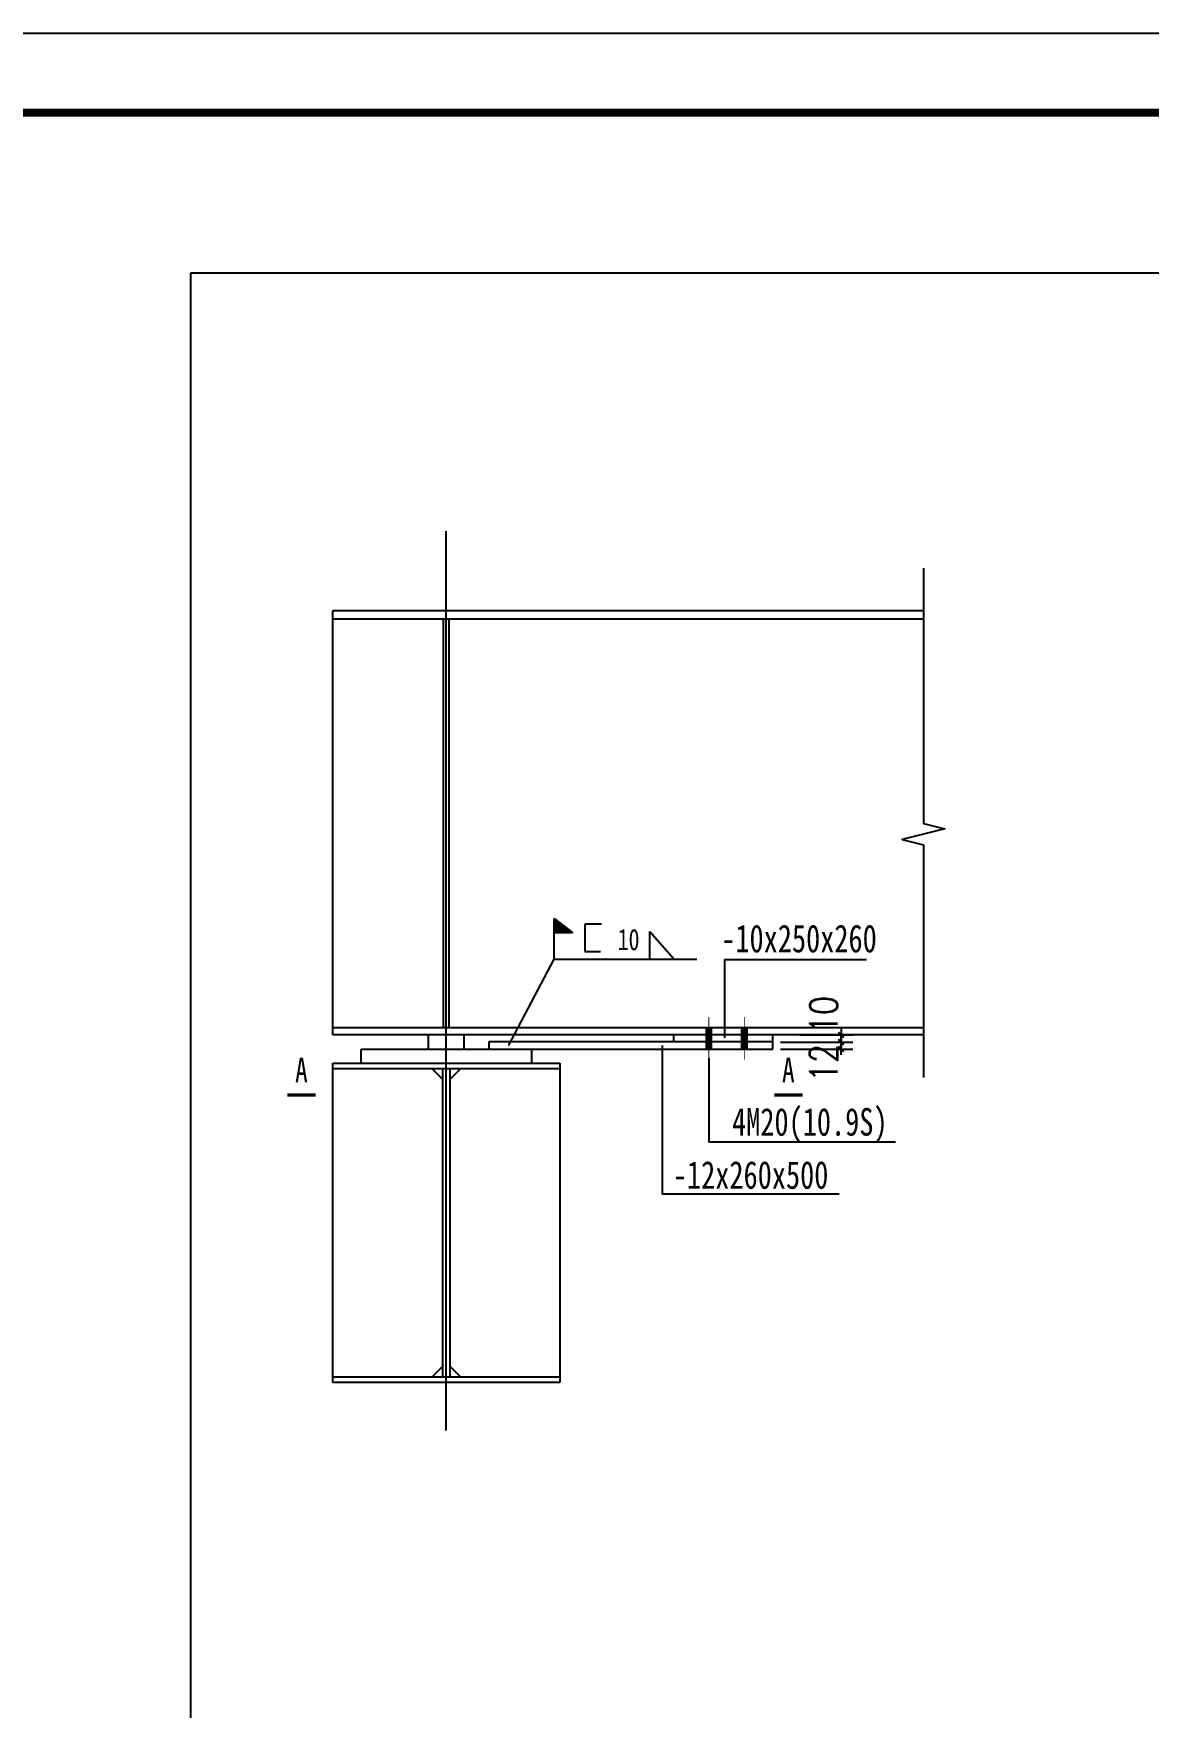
# Model space of a CAD drawing. Extents: x 69728788 to 150163257, y 20675998 to 43663798.
# Drawn here: x 75093006 to 75107087, y 20783597 to 20804739 of the extents above; entities that cross this region are included whole.
import ezdxf
from ezdxf.enums import TextEntityAlignment as Align

# ---------------------------------------------------------------- set-up
doc = ezdxf.new("R2010")
doc.units = 0
doc.header["$LTSCALE"] = 1000
doc.header["$MEASUREMENT"] = 0
doc.linetypes.add('ACAD_ISO04W100', pattern=[30.5, 24, -3, 0.5, -3])
doc.linetypes.add('DOTE', pattern=[2.42, 2, -0.2, 0.02, -0.2])
doc.layers.get('0').update_dxf_attribs({"linetype": 'CONTINUOUS'})
doc.layers.get('DEFPOINTS').update_dxf_attribs({"linetype": 'CONTINUOUS'})
for name, color, linetype in [('AXIS', 3, 'CONTINUOUS'), ('DOTE', 251, 'DOTE'), ('PUB_TITLE', 4, 'CONTINUOUS'), ('吊车', 6, 'CONTINUOUS')]:
    doc.layers.add(name, color=color, linetype=linetype)
doc.styles.add('DIM_FONT', font='SIMPLEX.shx', dxfattribs={"width": 0.8})
doc.dimstyles.new('AXIS-BZ-JD', dxfattribs={"dimtxt": 350, "dimasz": 0.5, "dimexe": 150, "dimexo": 100, "dimgap": 100, "dimtad": 1, "dimdec": 0, "dimlfac": 0.1, "dimzin": 0, "dimdsep": 46, "dimtxsty": 'DIM_FONT', "dimblk1": '_DIMX', "dimblk2": '_DIMX', "dimsah": 1, "dimcen": 0.09, "dimclrt": 3, "dimadec": 0, "dimazin": 0, "dimtfac": 1, "dimtdec": 0, "dimtix": 1, "dimtmove": 2, "dimatfit": 3, "dimldrblk": '_DIMX', "dimfxl": 1, "dimtolj": 1, "dimtzin": 0, "dimarcsym": 0})

# ---------------------------------------------------------------- blocks, each defined once
blk = doc.blocks.new('_DIMX')
blk.add_line((-150, 0), (150, 0))
at = {"const_width": 50}
blk.add_lwpolyline([(-70, -70), (70, 70)], dxfattribs=at)
blk = doc.blocks.new('*D7943')
at = {"layer": 'AXIS', "color": 0, "lineweight": -2}
for p, q in [((75102441, 20792002), (75103354, 20792002)), ((75102441, 20791913), (75103354, 20791913)), ((75103204, 20792003), (75103204, 20792003)), ((75103204, 20791913), (75103204, 20792002)), ((75103204, 20791912), (75103204, 20791912))]:
    blk.add_line(p, q, dxfattribs=at)
at = {"layer": 'DEFPOINTS', "color": 0}
for p in [(75102341, 20792002), (75102341, 20791913), (75103204, 20792002)]:
    blk.add_point(p, dxfattribs=at)
at = {"layer": 'AXIS', "color": 0, "lineweight": -2, "xscale": 0.5, "yscale": 0.5, "zscale": 0.5}
for p, rotation in [((75103204, 20792002), 270), ((75103204, 20791913), 90)]:
    blk.add_blockref('_DIMX', p, dxfattribs=dict(at, rotation=rotation))
at = {"layer": 'AXIS', "color": 3, "insert": (75102986, 20791737), "char_height": 350, "attachment_point": 5, "rotation": 90, "style": 'DIM_FONT'}
blk.add_mtext('\\A1;12', dxfattribs=at)
blk = doc.blocks.new('*D7944')
at = {"layer": 'AXIS', "color": 0, "lineweight": -2}
for p, q in [((75102441, 20792002), (75103354, 20792002)), ((75102684, 20792092), (75103354, 20792092)), ((75103204, 20792092), (75103204, 20792093)), ((75103204, 20792002), (75103204, 20792092)), ((75103204, 20792002), (75103204, 20792001))]:
    blk.add_line(p, q, dxfattribs=at)
at = {"layer": 'DEFPOINTS', "color": 0}
for p in [(75102341, 20792002), (75102584, 20792092), (75103204, 20792092)]:
    blk.add_point(p, dxfattribs=at)
at = {"layer": 'AXIS', "color": 0, "lineweight": -2, "xscale": 0.5, "yscale": 0.5, "zscale": 0.5}
for p, rotation in [((75103204, 20792092), 270), ((75103204, 20792002), 90)]:
    blk.add_blockref('_DIMX', p, dxfattribs=dict(at, rotation=rotation))
at = {"layer": 'AXIS', "color": 3, "insert": (75102986, 20792343), "char_height": 350, "attachment_point": 5, "rotation": 90, "style": 'DIM_FONT'}
blk.add_mtext('\\A1;10', dxfattribs=at)
blk = doc.blocks.new('*X86')
blk.add_lwpolyline([(905693, 1049001), (906265, 1050089), (908068, 1050089)])
at = {"extrusion": (0, 0, -1)}
blk.add_solid([(-905698, 1048999), (-905679, 1048975), (-905689, 1049004)], dxfattribs=at)

msp = doc.modelspace()

# ---------------------------------------------------------------- linework, layer by layer
for p, q in [((75096785.6, 20792091.8), (75096785.6, 20797448)), ((75104246.8, 20797448), (75096785.6, 20797448)), ((75104246.8, 20797340.5), (75096785.6, 20797340.5)), ((75098183.4, 20792181.4), (75098183.4, 20797340.5)), ((75098255.1, 20792181.4), (75098255.1, 20797340.5)), ((75099581.4, 20793048.4), (75099581.4, 20793561.1)), ((75099581.4, 20793561.1), (75099817.6, 20793379.6)), ((75099581.4, 20793544.5), (75099795.9, 20793379.6)), ((75099581.4, 20793525.5), (75099771.2, 20793379.6)), ((75099581.4, 20793508.9), (75099749.6, 20793379.6)), ((75099581.4, 20793494.6), (75099731.1, 20793379.6)), ((75099581.4, 20793478), (75099709.4, 20793379.6)), ((75099581.4, 20793459), (75099684.7, 20793379.6)), ((75099581.4, 20793442.4), (75099663.1, 20793379.6)), ((75099581.4, 20793423.4), (75099638.4, 20793379.6)), ((75099581.4, 20793406.8), (75099616.8, 20793379.6)), ((75099970.3, 20793489.8), (75099970.3, 20793146.5)), ((75100178.7, 20793489.8), (75099970.3, 20793489.8)), ((75100788.7, 20793399.5), (75101097.5, 20793048.4)), ((75100788.7, 20793048.4), (75100788.7, 20793399.5)), ((75099817.6, 20793379.6), (75099581.4, 20793379.6)), ((75099970.3, 20793146.5), (75100168.3, 20793146.5)), ((75104246.8, 20792181.4), (75096785.6, 20792181.4)), ((75104246.8, 20792091.8), (75096785.6, 20792091.8)), ((75097144, 20791912.6), (75102340.8, 20791912.6)), ((75097144, 20791733.4), (75097144, 20791912.6)), ((75097995.2, 20791912.6), (75097995.2, 20792091.8)), ((75098443.2, 20791912.6), (75098443.2, 20792091.8)), ((75102340.8, 20792002.2), (75098756.8, 20792002.2)), ((75098756.8, 20792002.2), (75098756.8, 20791912.6)), ((75099294.4, 20791912.6), (75099294.4, 20791733.4)), ((75101086.4, 20792091.8), (75101086.4, 20792002.2)), ((75102340.8, 20791912.6), (75102340.8, 20792091.8)), ((75096785.6, 20791733.4), (75099652.8, 20791733.4)), ((75096785.6, 20787701.4), (75096785.6, 20791733.4)), ((75099652.8, 20791733.4), (75099652.8, 20787701.4)), ((75099652.8, 20791661.7), (75096785.6, 20791661.7)), ((75098040, 20791661.7), (75098174.4, 20791527.3)), ((75098174.4, 20787773.1), (75098174.4, 20791661.7)), ((75098398.4, 20791661.7), (75098264, 20791527.3)), ((75098264, 20791661.7), (75098264, 20787773.1)), ((75098040, 20787773.1), (75098174.4, 20787907.5)), ((75098398.4, 20787773.1), (75098264, 20787907.5)), ((75096785.6, 20787773.1), (75099652.8, 20787773.1)), ((75099652.8, 20787701.4), (75096785.6, 20787701.4))]:
    msp.add_line(p, q)
for points in [[(75104246.8, 20797985.6), (75104246.8, 20794762.7), (75104515.6, 20794695.6), (75103977.9, 20794560.9), (75104246.8, 20794493.9), (75104246.8, 20791554.2)], [(75104246.8, 20797985.6), (75104246.8, 20794762.7), (75104515.6, 20794695.6), (75103977.9, 20794560.9), (75104246.8, 20794493.9), (75104246.8, 20791554.2)], [(75101734.8, 20792054.6), (75101734.8, 20793044.7), (75101734.8, 20793044.7), (75103525.8, 20793044.7)], [(75100945.2, 20791958.5), (75100945.2, 20790086.3), (75100945.2, 20790086.3), (75103178.8, 20790086.3)], [(75100945.2, 20791958.5), (75100945.2, 20790086.3), (75100945.2, 20790086.3), (75103178.8, 20790086.3)], [(75101535.9, 20791798.3), (75101535.9, 20790741.6), (75101535.9, 20790741.6), (75103391.7, 20790741.6)], [(75101535.9, 20791798.3), (75101535.9, 20790741.6), (75101535.9, 20790741.6), (75103889.9, 20790741.6)]]:
    msp.add_lwpolyline(points)
for points in [[(75101534.4, 20792315.8, 8.96, 8.96, 0), (75101534.4, 20792181.4, 89.6, 89.6, 0), (75101534.4, 20791912.6, 8.96, 8.96, 0), (75101534.4, 20791778.2, 8.96, 8.96, 0)], [(75101534.4, 20792315.8, 8.96, 8.96, 0), (75101534.4, 20792181.4, 89.6, 89.6, 0), (75101534.4, 20791912.6, 8.96, 8.96, 0), (75101534.4, 20791778.2, 8.96, 8.96, 0)], [(75101982.4, 20792315.8, 8.96, 8.96, 0), (75101982.4, 20792181.4, 89.6, 89.6, 0), (75101982.4, 20791912.6, 8.96, 8.96, 0), (75101982.4, 20791778.2, 8.96, 8.96, 0)], [(75101982.4, 20792315.8, 8.96, 8.96, 0), (75101982.4, 20792181.4, 89.6, 89.6, 0), (75101982.4, 20791912.6, 8.96, 8.96, 0), (75101982.4, 20791778.2, 8.96, 8.96, 0)]]:
    msp.add_lwpolyline(points, format="xyseb")
at = {"const_width": 40.3}
for points in [[(75096568.8, 20791333.9), (75096210.4, 20791333.9)], [(75096568.8, 20791333.9), (75096210.4, 20791333.9)], [(75102717.9, 20791333.9), (75102359.5, 20791333.9)], [(75102717.9, 20791333.9), (75102359.5, 20791333.9)]]:
    msp.add_lwpolyline(points, dxfattribs=at)
at = {"layer": 'DOTE', "linetype": 'ACAD_ISO04W100'}
msp.add_line((75098219.2, 20787093.8), (75098219.2, 20798453.3), dxfattribs=at)
at = {"layer": 'PUB_TITLE'}
msp.add_lwpolyline([(75041786, 20762739), (75130986, 20762739), (75130986, 20804739), (75041786, 20804739)], close=True, dxfattribs=at)
at = {"layer": 'PUB_TITLE', "const_width": 100}
msp.add_lwpolyline([(75044286, 20763739), (75129986, 20763739), (75129986, 20803739), (75044286, 20803739)], close=True, dxfattribs=at)
at = {"layer": '吊车'}
msp.add_lwpolyline([(75094993.9, 20801714.5), (75121149, 20801714.5), (75121149, 20767130.6), (75094993.9, 20767130.6)], close=True, dxfattribs=at)

# ---------------------------------------------------------------- block references
msp.add_blockref('*X86', (74193316.8, 19742959.2))
msp.add_blockref('*X86', (74193316.8, 19742959.2))

# ---------------------------------------------------------------- texts
at = {"width": 0.75}
for s, height, p in [('10', 268.8, (75100521.2, 20793161.9)), ('-10x250x260', 350, (75102673.2, 20793134.3)), ('4M20(10.9S)', 350, (75102809.7, 20790818.5)), ('-12x260x500', 350, (75102062, 20790148.5))]:
    msp.add_text(s, height=height, dxfattribs=at).set_placement(p, align=Align.CENTER)
for p in [(75096389.6, 20791647.5), (75102538.7, 20791647.5)]:
    msp.add_text('A', height=313.6, dxfattribs=at).set_placement(p, align=Align.MIDDLE)

# ---------------------------------------------------------------- dimensions: what is measured, and where the dimension line sits
at = {"layer": 'AXIS'}
for base, p1, p2, text, picture, middle in [((75103203.7, 20792091.8), (75102340.8, 20792002.2), (75102584.5, 20792091.8), '10', '*D7944', (75102986.1, 20792342.5)), ((75103203.7, 20792002.2), (75102340.8, 20791912.6), (75102340.8, 20792002.2), '12', '*D7943', (75102986.1, 20791736.9))]:
    dim = msp.add_linear_dim(base=base, p1=p1, p2=p2, angle=90, text=text, dimstyle='AXIS-BZ-JD', dxfattribs=at)
    dim.commit()
    dim.dimension.update_dxf_attribs({"geometry": picture, "text_midpoint": middle, "dimtype": 160})

doc.saveas('drawing.dxf')
